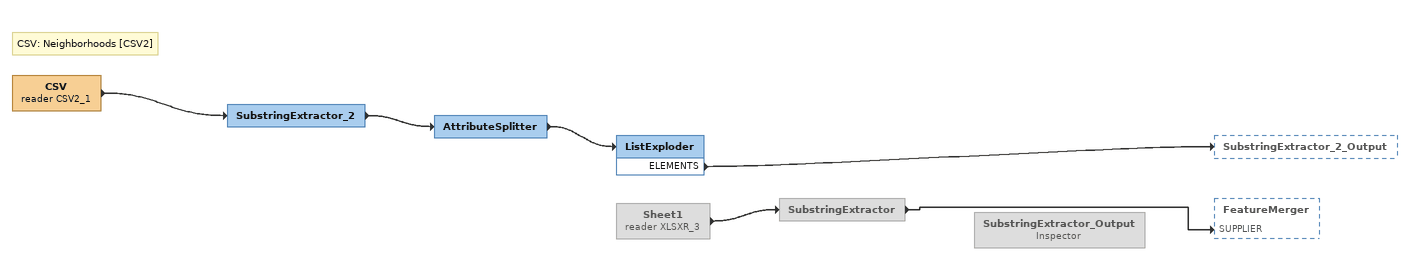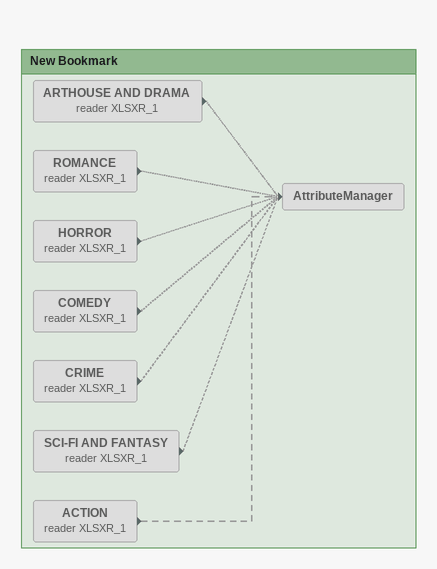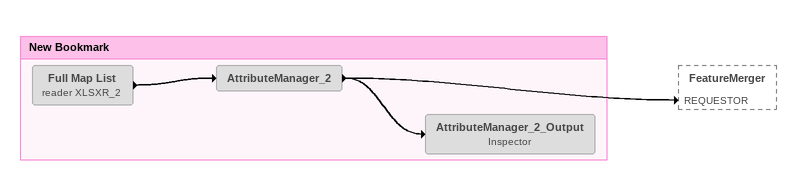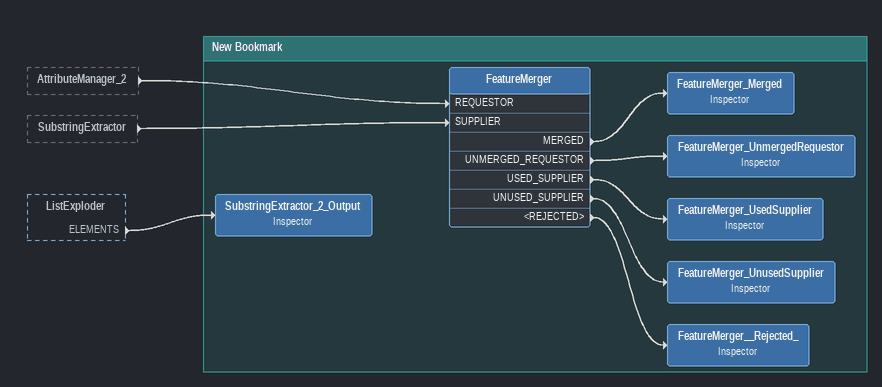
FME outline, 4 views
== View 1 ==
Note: CSV: Neighborhoods [CSV2]
CSV (reader CSV2_1)
    -> SubstringExtractor_2
SubstringExtractor_2
    -> AttributeSplitter
AttributeSplitter
    -> ListExploder
ListExploder
    ELEMENTS -> SubstringExtractor_2_Output
Sheet1 (reader XLSXR_3) [off]
    -> SubstringExtractor
SubstringExtractor [off]
    -> FeatureMerger [SUPPLIER]
SubstringExtractor_Output: Inspector [off]

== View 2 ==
Bookmark: New Bookmark
ARTHOUSE AND DRAMA (reader XLSXR_1) [off]
    -> AttributeManager [off]
ROMANCE (reader XLSXR_1) [off]
    -> AttributeManager [off]
HORROR (reader XLSXR_1) [off]
    -> AttributeManager [off]
COMEDY (reader XLSXR_1) [off]
    -> AttributeManager [off]
CRIME (reader XLSXR_1) [off]
    -> AttributeManager [off]
SCI-FI AND FANTASY (reader XLSXR_1) [off]
    -> AttributeManager [off]
ACTION (reader XLSXR_1) [off]
    -> AttributeManager [off]
AttributeManager [off]

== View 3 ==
Bookmark: New Bookmark
Full Map List (reader XLSXR_2) [off]
    -> AttributeManager_2
AttributeManager_2 [off]
    -> FeatureMerger [REQUESTOR]
    -> AttributeManager_2_Output
AttributeManager_2_Output: Inspector [off]

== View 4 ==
AttributeManager_2 [outside]
    -> FeatureMerger [REQUESTOR]
SubstringExtractor [outside]
    -> FeatureMerger [SUPPLIER]
ListExploder [outside]
    ELEMENTS -> SubstringExtractor_2_Output

Bookmark: New Bookmark
SubstringExtractor_2_Output: Inspector
FeatureMerger
    MERGED -> FeatureMerger_Merged
    UNMERGED_REQUESTOR -> FeatureMerger_UnmergedRequestor
    USED_SUPPLIER -> FeatureMerger_UsedSupplier
    UNUSED_SUPPLIER -> FeatureMerger_UnusedSupplier
    <REJECTED> -> FeatureMerger__Rejected_
FeatureMerger_Merged: Inspector
FeatureMerger_UnmergedRequestor: Inspector
FeatureMerger_UsedSupplier: Inspector
FeatureMerger_UnusedSupplier: Inspector
FeatureMerger__Rejected_: Inspector
